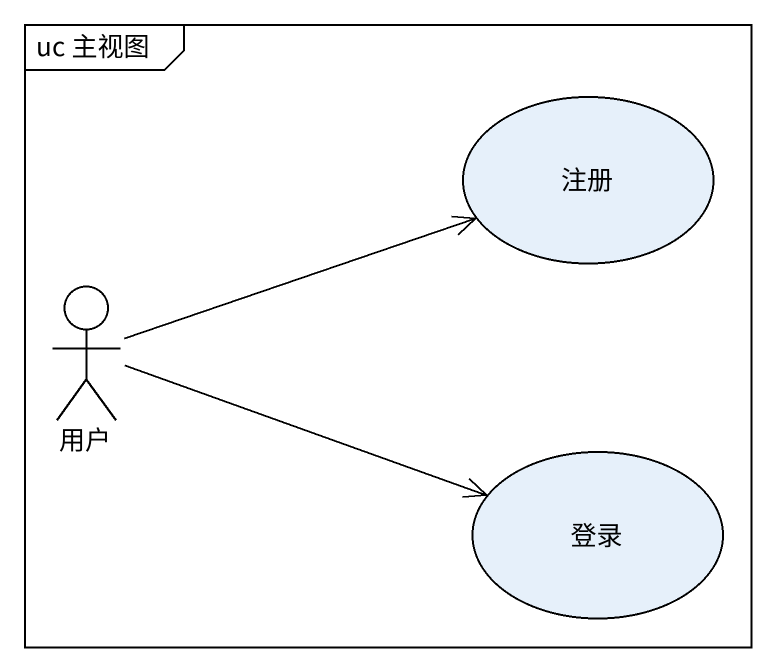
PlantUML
@startuml
mainframe uc 主视图
usecase 注册
actor 用户
usecase 登录
用户 -right-> 注册
用户 -right-> 登录
@enduml
